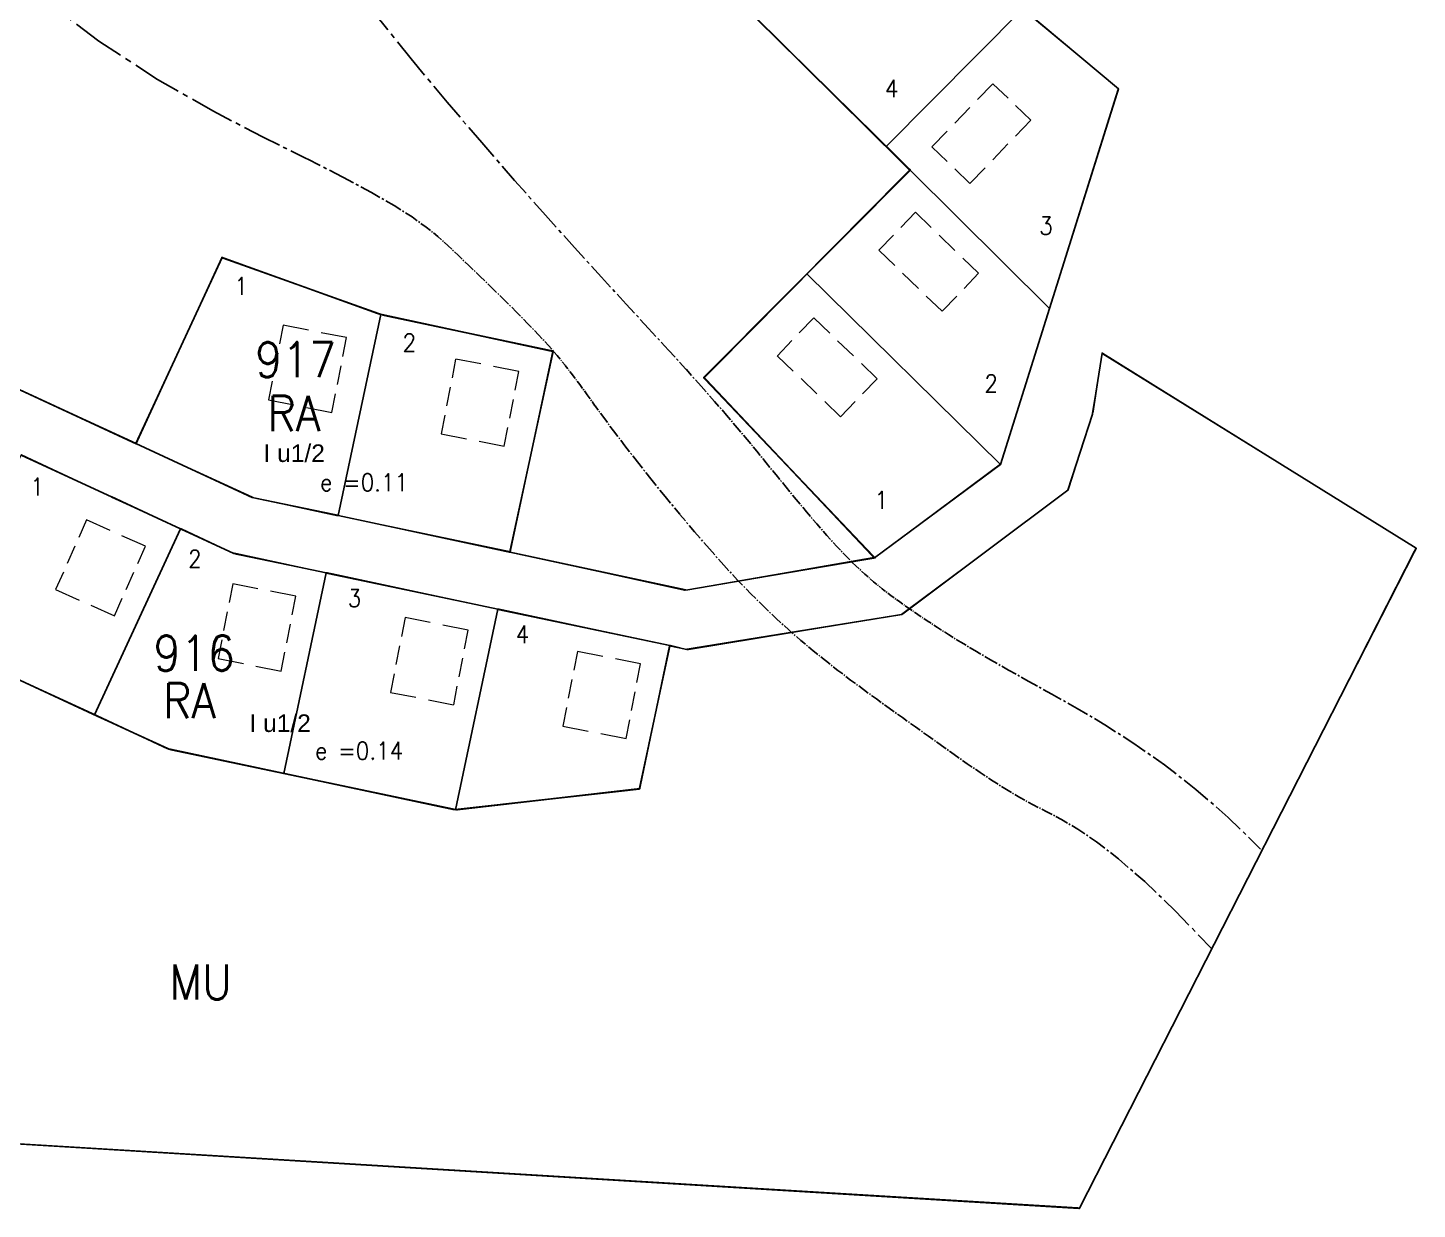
# Model space of a CAD drawing. Header units: metres. Extents: x 25522641 to 25524241, y 6685102 to 6686476.
# Drawn here: x 25523949.7 to 25524187, y 6685973.5 to 6686175.2 of the extents above; entities that cross this region are included whole.
import ezdxf
from ezdxf.enums import TextEntityAlignment as Align

# ---------------------------------------------------------------- set-up
doc = ezdxf.new("R2010")
doc.units = ezdxf.units.M
for name, pattern in [('CENTER', [11, 6.5, -1.5, 1.5, -1.5]), ('DASHED', [7.5, 5, -2.5]), ('DIVIDE2', [6.25, 2.5, -1.25, 0, -1.25, 0, -1.25])]:
    doc.linetypes.add(name, pattern=pattern)
for name, color, linetype in [('D-ALUE-K-TARKOITUS', 7, 'Continuous'), ('D-RAJA-ALUE-KORTTELI', 7, 'Continuous'), ('D-RAJA-K-MAARAYS-R-ALA', 7, 'Continuous'), ('D-RAJA-TONTTI', 7, 'Continuous'), ('D-TEKSTI-025', 7, 'Continuous'), ('D-TEKSTI-035', 7, 'Continuous'), ('D-VARITYS-ALUE_M', 7, 'Continuous'), ('D-VARITYS-ALUE_R', 7, 'Continuous')]:
    doc.layers.add(name, color=color, linetype=linetype)
doc.styles.add('ROMANS', font='ROMANS.shx', dxfattribs={"width": 0.9})
doc.styles.get("Standard").update_dxf_attribs({"font": 'arial.ttf'})

msp = doc.modelspace()

# ---------------------------------------------------------------- linework, layer by layer
at = {"layer": 'D-RAJA-ALUE-KORTTELI', "color": 7, "linetype": 'Continuous'}
for p, q in [((25524100.39, 6686150.91), (25524060.45, 6686190.33)), ((25524119.64, 6686178.43), (25524135.98, 6686164.78)), ((25524135.98, 6686164.78), (25524115.81, 6686100.65)), ((25524065.18, 6686115.47), (25524100.39, 6686150.91)), ((25523968.18, 6686104.21), (25523982.88, 6686135.97)), ((25523982.88, 6686135.97), (25524010, 6686126.25)), ((25524010, 6686126.25), (25524039.41, 6686119.97)), ((25523932.92, 6686120.5), (25523968.18, 6686104.21)), ((25524039.41, 6686119.97), (25524032.05, 6686085.7)), ((25524131.56, 6686109.25), (25524133.21, 6686119.63)), ((25524133.21, 6686119.63), (25524186.82, 6686086.35)), ((25524094.31, 6686084.72), (25524065.18, 6686115.47)), ((25524127.34, 6686096.23), (25524131.56, 6686109.25)), ((25523948.57, 6686102.26), (25523964, 6686095.12)), ((25523988.05, 6686095.02), (25523968.18, 6686104.21)), ((25524115.81, 6686100.65), (25524094.31, 6686084.72)), ((25523975.8, 6686089.67), (25523964, 6686095.12)), ((25524002.73, 6686091.92), (25523988.05, 6686095.02)), ((25524098.99, 6686075.05), (25524127.34, 6686096.23)), ((25524032.05, 6686085.7), (25524002.73, 6686091.92)), ((25523984.88, 6686085.47), (25523975.8, 6686089.67)), ((25524032.05, 6686085.7), (25524062.09, 6686079.19)), ((25524186.82, 6686086.35), (25524129.35, 6685973.65)), ((25524000.66, 6686082.14), (25523984.88, 6686085.47)), ((25524062.09, 6686079.19), (25524094.31, 6686084.72)), ((25524030, 6686075.93), (25524000.66, 6686082.14)), ((25524030, 6686075.93), (25524059.35, 6686069.72)), ((25524062.23, 6686069.05), (25524098.99, 6686075.05)), ((25523933.89, 6686070.49), (25523961.12, 6686057.9)), ((25524059.35, 6686069.72), (25524054.18, 6686045.26)), ((25524059.35, 6686069.72), (25524062.23, 6686069.05)), ((25523961.12, 6686057.9), (25523973.77, 6686052.05)), ((25523973.77, 6686052.05), (25524022.76, 6686041.69)), ((25524054.18, 6686045.26), (25524022.76, 6686041.69)), ((25524129.35, 6685973.65), (25523769.72, 6685995.45))]:
    msp.add_line(p, q, dxfattribs=at)
at = {"layer": 'D-RAJA-K-MAARAYS-R-ALA', "color": 2, "linetype": 'CENTER', "ltscale": 0.740093}
msp.add_line((25523951.52, 6686180.77), (25523961.83, 6686172.93), dxfattribs=at)
at = {"layer": 'D-RAJA-K-MAARAYS-R-ALA', "color": 2, "linetype": 'CENTER', "ltscale": 0.57796}
msp.add_line((25524015.19, 6686169.89), (25524008.84, 6686177.76), dxfattribs=at)
at = {"layer": 'D-RAJA-K-MAARAYS-R-ALA', "color": 2, "linetype": 'CENTER', "ltscale": 0.683744}
msp.add_line((25523961.83, 6686172.93), (25523971.86, 6686166.4), dxfattribs=at)
at = {"layer": 'D-RAJA-K-MAARAYS-R-ALA', "color": 2, "linetype": 'CENTER', "ltscale": 0.549096}
msp.add_line((25524021.34, 6686162.5), (25524015.19, 6686169.89), dxfattribs=at)
at = {"layer": 'D-RAJA-K-MAARAYS-R-ALA', "color": 2, "linetype": 'CENTER', "ltscale": 0.622496}
msp.add_line((25523971.86, 6686166.4), (25523981.32, 6686161), dxfattribs=at)
at = {"layer": 'D-RAJA-K-MAARAYS-R-ALA', "color": 2, "linetype": 'DASHED', "lineweight": 0, "ltscale": 0.75}
for p, q in [((25524114.53, 6686165.66), (25524104.12, 6686154.86)), ((25524110.61, 6686148.62), (25524121.01, 6686159.42)), ((25524112.1, 6686133.29), (25524101.3, 6686143.7)), ((25524095.06, 6686137.21), (25524105.86, 6686126.81)), ((25524094.77, 6686115.28), (25524083.96, 6686125.69)), ((25524077.72, 6686119.2), (25524088.52, 6686108.8))]:
    msp.add_line(p, q, dxfattribs=at)
at = {"layer": 'D-RAJA-K-MAARAYS-R-ALA', "color": 2, "linetype": 'DASHED', "lineweight": 0, "ltscale": 0.72}
for p, q in [((25524121.01, 6686159.42), (25524114.53, 6686165.66)), ((25524104.12, 6686154.86), (25524110.61, 6686148.62)), ((25524101.3, 6686143.7), (25524095.06, 6686137.21)), ((25524105.86, 6686126.81), (25524112.1, 6686133.29)), ((25524083.96, 6686125.69), (25524077.72, 6686119.2)), ((25524088.52, 6686108.8), (25524094.77, 6686115.28))]:
    msp.add_line(p, q, dxfattribs=at)
at = {"layer": 'D-RAJA-K-MAARAYS-R-ALA', "color": 2, "linetype": 'CENTER', "ltscale": 0.518738}
msp.add_line((25524027.23, 6686155.6), (25524021.34, 6686162.5), dxfattribs=at)
at = {"layer": 'D-RAJA-K-MAARAYS-R-ALA', "color": 2, "linetype": 'CENTER', "ltscale": 0.553929}
msp.add_line((25523981.32, 6686161), (25523989.92, 6686156.54), dxfattribs=at)
at = {"layer": 'D-RAJA-K-MAARAYS-R-ALA', "color": 2, "linetype": 'CENTER', "ltscale": 0.476326}
msp.add_line((25523989.92, 6686156.54), (25523997.39, 6686152.83), dxfattribs=at)
at = {"layer": 'D-RAJA-K-MAARAYS-R-ALA', "color": 2, "linetype": 'CENTER', "ltscale": 0.487609}
msp.add_line((25524032.83, 6686149.16), (25524027.23, 6686155.6), dxfattribs=at)
at = {"layer": 'D-RAJA-K-MAARAYS-R-ALA', "color": 2, "linetype": 'CENTER', "ltscale": 0.392636}
msp.add_line((25523997.39, 6686152.83), (25524003.52, 6686149.72), dxfattribs=at)
at = {"layer": 'D-RAJA-K-MAARAYS-R-ALA', "color": 2, "linetype": 'CENTER', "ltscale": 0.317803}
msp.add_line((25524003.52, 6686149.72), (25524008.41, 6686147.08), dxfattribs=at)
at = {"layer": 'D-RAJA-K-MAARAYS-R-ALA', "color": 2, "linetype": 'CENTER', "ltscale": 0.45588}
msp.add_line((25524038.12, 6686143.19), (25524032.83, 6686149.16), dxfattribs=at)
at = {"layer": 'D-RAJA-K-MAARAYS-R-ALA', "color": 2, "linetype": 'CENTER', "ltscale": 0.255634}
msp.add_line((25524008.41, 6686147.08), (25524012.29, 6686144.84), dxfattribs=at)
at = {"layer": 'D-RAJA-K-MAARAYS-R-ALA', "color": 2, "linetype": 'CENTER', "ltscale": 0.206215}
msp.add_line((25524012.29, 6686144.84), (25524015.33, 6686142.9), dxfattribs=at)
at = {"layer": 'D-RAJA-K-MAARAYS-R-ALA', "color": 2, "linetype": 'CENTER', "ltscale": 0.169616}
msp.add_line((25524015.33, 6686142.9), (25524017.74, 6686141.18), dxfattribs=at)
at = {"layer": 'D-RAJA-K-MAARAYS-R-ALA', "color": 2, "linetype": 'CENTER', "ltscale": 0.42353}
msp.add_line((25524043.08, 6686137.68), (25524038.12, 6686143.19), dxfattribs=at)
at = {"layer": 'D-RAJA-K-MAARAYS-R-ALA', "color": 2, "linetype": 'CENTER', "ltscale": 0.145808}
msp.add_line((25524017.74, 6686141.18), (25524019.73, 6686139.57), dxfattribs=at)
at = {"layer": 'D-RAJA-K-MAARAYS-R-ALA', "color": 2, "linetype": 'CENTER', "ltscale": 0.134551}
msp.add_line((25524019.73, 6686139.57), (25524021.48, 6686138), dxfattribs=at)
at = {"layer": 'D-RAJA-K-MAARAYS-R-ALA', "color": 2, "linetype": 'CENTER', "ltscale": 0.135431}
msp.add_line((25524021.48, 6686138), (25524023.19, 6686136.36), dxfattribs=at)
at = {"layer": 'D-RAJA-K-MAARAYS-R-ALA', "color": 2, "linetype": 'CENTER', "ltscale": 0.145632}
msp.add_line((25524023.19, 6686136.36), (25524025.03, 6686134.6), dxfattribs=at)
at = {"layer": 'D-RAJA-K-MAARAYS-R-ALA', "color": 2, "linetype": 'CENTER', "ltscale": 0.39054}
msp.add_line((25524047.68, 6686132.62), (25524043.08, 6686137.68), dxfattribs=at)
at = {"layer": 'D-RAJA-K-MAARAYS-R-ALA', "color": 2, "linetype": 'CENTER', "ltscale": 0.155062}
msp.add_line((25524025.03, 6686134.6), (25524026.99, 6686132.72), dxfattribs=at)
at = {"layer": 'D-RAJA-K-MAARAYS-R-ALA', "color": 2, "linetype": 'CENTER', "ltscale": 0.161215}
msp.add_line((25524026.99, 6686132.72), (25524029.02, 6686130.76), dxfattribs=at)
at = {"layer": 'D-RAJA-K-MAARAYS-R-ALA', "color": 2, "linetype": 'CENTER', "ltscale": 0.164093}
msp.add_line((25524029.02, 6686130.76), (25524031.07, 6686128.75), dxfattribs=at)
at = {"layer": 'D-RAJA-K-MAARAYS-R-ALA', "color": 2, "linetype": 'CENTER', "ltscale": 0.356894}
msp.add_line((25524051.91, 6686128.02), (25524047.68, 6686132.62), dxfattribs=at)
at = {"layer": 'D-RAJA-K-MAARAYS-R-ALA', "color": 2, "linetype": 'CENTER', "ltscale": 0.163703}
msp.add_line((25524031.07, 6686128.75), (25524033.11, 6686126.73), dxfattribs=at)
at = {"layer": 'D-RAJA-K-MAARAYS-R-ALA', "color": 2, "linetype": 'CENTER', "ltscale": 0.160057}
msp.add_line((25524033.11, 6686126.73), (25524035.07, 6686124.74), dxfattribs=at)
at = {"layer": 'D-RAJA-K-MAARAYS-R-ALA', "color": 2, "linetype": 'CENTER', "ltscale": 0.32258}
msp.add_line((25524055.73, 6686123.87), (25524051.91, 6686128.02), dxfattribs=at)
at = {"layer": 'D-RAJA-K-MAARAYS-R-ALA', "color": 2, "linetype": 'DASHED', "lineweight": 0, "ltscale": 0.65}
for p, q in [((25523993.34, 6686124.41), (25523990.84, 6686111.66)), ((25524001.64, 6686109.54), (25524004.14, 6686122.3)), ((25524022.78, 6686118.65), (25524020.29, 6686105.89)), ((25524031.08, 6686103.78), (25524033.58, 6686116.54)), ((25523959.74, 6686091.17), (25523954.46, 6686079.29)), ((25523964.52, 6686074.82), (25523969.79, 6686086.7)), ((25523984.7, 6686080.25), (25523982.2, 6686067.5)), ((25523992.99, 6686065.38), (25523995.49, 6686078.14)), ((25524014.14, 6686074.49), (25524011.64, 6686061.73)), ((25524022.44, 6686059.62), (25524024.93, 6686072.38)), ((25524043.58, 6686068.73), (25524041.08, 6686055.97)), ((25524051.88, 6686053.85), (25524054.37, 6686066.61))]:
    msp.add_line(p, q, dxfattribs=at)
at = {"layer": 'D-RAJA-K-MAARAYS-R-ALA', "color": 2, "linetype": 'DASHED', "lineweight": 0, "ltscale": 0.88}
for p, q in [((25524004.14, 6686122.3), (25523993.34, 6686124.41)), ((25524033.58, 6686116.54), (25524022.78, 6686118.65)), ((25523990.84, 6686111.66), (25524001.64, 6686109.54)), ((25524020.29, 6686105.89), (25524031.08, 6686103.78)), ((25523969.79, 6686086.7), (25523959.74, 6686091.17)), ((25523954.46, 6686079.29), (25523964.52, 6686074.82)), ((25523995.49, 6686078.14), (25523984.7, 6686080.25)), ((25524024.93, 6686072.38), (25524014.14, 6686074.49)), ((25523982.2, 6686067.5), (25523992.99, 6686065.38)), ((25524054.37, 6686066.61), (25524043.58, 6686068.73)), ((25524011.64, 6686061.73), (25524022.44, 6686059.62)), ((25524041.08, 6686055.97), (25524051.88, 6686053.85))]:
    msp.add_line(p, q, dxfattribs=at)
at = {"layer": 'D-RAJA-K-MAARAYS-R-ALA', "color": 2, "linetype": 'CENTER', "ltscale": 0.153173}
msp.add_line((25524035.07, 6686124.74), (25524036.93, 6686122.8), dxfattribs=at)
at = {"layer": 'D-RAJA-K-MAARAYS-R-ALA', "color": 2, "linetype": 'CENTER', "ltscale": 0.287592}
msp.add_line((25524059.14, 6686120.17), (25524055.73, 6686123.87), dxfattribs=at)
at = {"layer": 'D-RAJA-K-MAARAYS-R-ALA', "color": 2, "linetype": 'CENTER', "ltscale": 0.143078}
msp.add_line((25524036.93, 6686122.8), (25524038.62, 6686120.96), dxfattribs=at)
at = {"layer": 'D-RAJA-K-MAARAYS-R-ALA', "color": 2, "linetype": 'CENTER', "ltscale": 0.131092}
msp.add_line((25524038.62, 6686120.96), (25524040.12, 6686119.23), dxfattribs=at)
at = {"layer": 'D-RAJA-K-MAARAYS-R-ALA', "color": 2, "linetype": 'CENTER', "ltscale": 0.12232}
msp.add_line((25524040.12, 6686119.23), (25524041.48, 6686117.57), dxfattribs=at)
at = {"layer": 'D-RAJA-K-MAARAYS-R-ALA', "color": 2, "linetype": 'CENTER', "ltscale": 0.252903}
msp.add_line((25524062.12, 6686116.9), (25524059.14, 6686120.17), dxfattribs=at)
at = {"layer": 'D-RAJA-K-MAARAYS-R-ALA', "color": 2, "linetype": 'CENTER', "ltscale": 0.118001}
msp.add_line((25524041.48, 6686117.57), (25524042.75, 6686115.94), dxfattribs=at)
at = {"layer": 'D-RAJA-K-MAARAYS-R-ALA', "color": 2, "linetype": 'CENTER', "ltscale": 0.222386}
msp.add_line((25524064.72, 6686114), (25524062.12, 6686116.9), dxfattribs=at)
at = {"layer": 'D-RAJA-K-MAARAYS-R-ALA', "color": 2, "linetype": 'CENTER', "ltscale": 0.118083}
msp.add_line((25524042.75, 6686115.94), (25524043.98, 6686114.28), dxfattribs=at)
at = {"layer": 'D-RAJA-K-MAARAYS-R-ALA', "color": 2, "linetype": 'CENTER', "ltscale": 0.122517}
msp.add_line((25524043.98, 6686114.28), (25524045.24, 6686112.55), dxfattribs=at)
at = {"layer": 'D-RAJA-K-MAARAYS-R-ALA', "color": 2, "linetype": 'CENTER', "ltscale": 0.197009}
msp.add_line((25524067, 6686111.41), (25524064.72, 6686114), dxfattribs=at)
at = {"layer": 'D-RAJA-K-MAARAYS-R-ALA', "color": 2, "linetype": 'CENTER', "ltscale": 0.131268}
msp.add_line((25524045.24, 6686112.55), (25524046.58, 6686110.68), dxfattribs=at)
at = {"layer": 'D-RAJA-K-MAARAYS-R-ALA', "color": 2, "linetype": 'CENTER', "ltscale": 0.144326}
msp.add_line((25524046.58, 6686110.68), (25524048.07, 6686108.64), dxfattribs=at)
at = {"layer": 'D-RAJA-K-MAARAYS-R-ALA', "color": 2, "linetype": 'CENTER', "ltscale": 0.176772}
msp.add_line((25524069.03, 6686109.08), (25524067, 6686111.41), dxfattribs=at)
at = {"layer": 'D-RAJA-K-MAARAYS-R-ALA', "color": 2, "linetype": 'CENTER', "ltscale": 0.161702}
msp.add_line((25524048.07, 6686108.64), (25524049.76, 6686106.37), dxfattribs=at)
at = {"layer": 'D-RAJA-K-MAARAYS-R-ALA', "color": 2, "linetype": 'CENTER', "ltscale": 0.161673}
msp.add_line((25524070.86, 6686106.92), (25524069.03, 6686109.08), dxfattribs=at)
at = {"layer": 'D-RAJA-K-MAARAYS-R-ALA', "color": 2, "linetype": 'CENTER', "ltscale": 0.151708}
msp.add_line((25524072.56, 6686104.89), (25524070.86, 6686106.92), dxfattribs=at)
at = {"layer": 'D-RAJA-K-MAARAYS-R-ALA', "color": 2, "linetype": 'CENTER', "ltscale": 0.181958}
msp.add_line((25524049.76, 6686106.37), (25524051.69, 6686103.84), dxfattribs=at)
at = {"layer": 'D-RAJA-K-MAARAYS-R-ALA', "color": 2, "linetype": 'CENTER', "ltscale": 0.14687}
msp.add_line((25524074.2, 6686102.9), (25524072.56, 6686104.89), dxfattribs=at)
at = {"layer": 'D-RAJA-K-MAARAYS-R-ALA', "color": 2, "linetype": 'CENTER', "ltscale": 0.199274}
msp.add_line((25524051.69, 6686103.84), (25524053.83, 6686101.08), dxfattribs=at)
at = {"layer": 'D-RAJA-K-MAARAYS-R-ALA', "color": 2, "linetype": 'CENTER', "ltscale": 0.147152}
msp.add_line((25524075.83, 6686100.91), (25524074.2, 6686102.9), dxfattribs=at)
at = {"layer": 'D-RAJA-K-MAARAYS-R-ALA', "color": 2, "linetype": 'CENTER', "ltscale": 0.212193}
msp.add_line((25524053.83, 6686101.08), (25524056.13, 6686098.17), dxfattribs=at)
at = {"layer": 'D-RAJA-K-MAARAYS-R-ALA', "color": 2, "linetype": 'CENTER', "ltscale": 0.151382}
msp.add_line((25524077.5, 6686098.86), (25524075.83, 6686100.91), dxfattribs=at)
at = {"layer": 'D-RAJA-K-MAARAYS-R-ALA', "color": 2, "linetype": 'CENTER', "ltscale": 0.220715}
msp.add_line((25524056.13, 6686098.17), (25524058.56, 6686095.17), dxfattribs=at)
at = {"layer": 'D-RAJA-K-MAARAYS-R-ALA', "color": 2, "linetype": 'CENTER', "ltscale": 0.154884}
msp.add_line((25524079.22, 6686096.76), (25524077.5, 6686098.86), dxfattribs=at)
at = {"layer": 'D-RAJA-K-MAARAYS-R-ALA', "color": 2, "linetype": 'CENTER', "ltscale": 0.224842}
msp.add_line((25524058.56, 6686095.17), (25524061.07, 6686092.13), dxfattribs=at)
at = {"layer": 'D-RAJA-K-MAARAYS-R-ALA', "color": 2, "linetype": 'CENTER', "ltscale": 0.156493}
msp.add_line((25524080.96, 6686094.64), (25524079.22, 6686096.76), dxfattribs=at)
at = {"layer": 'D-RAJA-K-MAARAYS-R-ALA', "color": 2, "linetype": 'CENTER', "ltscale": 0.156214}
msp.add_line((25524082.71, 6686092.55), (25524080.96, 6686094.64), dxfattribs=at)
at = {"layer": 'D-RAJA-K-MAARAYS-R-ALA', "color": 2, "linetype": 'CENTER', "ltscale": 0.224581}
msp.add_line((25524061.07, 6686092.13), (25524063.6, 6686089.13), dxfattribs=at)
at = {"layer": 'D-RAJA-K-MAARAYS-R-ALA', "color": 2, "linetype": 'CENTER', "ltscale": 0.154057}
msp.add_line((25524084.46, 6686090.5), (25524082.71, 6686092.55), dxfattribs=at)
at = {"layer": 'D-RAJA-K-MAARAYS-R-ALA', "color": 2, "linetype": 'CENTER', "ltscale": 0.150034}
msp.add_line((25524086.19, 6686088.52), (25524084.46, 6686090.5), dxfattribs=at)
at = {"layer": 'D-RAJA-K-MAARAYS-R-ALA', "color": 2, "linetype": 'CENTER', "ltscale": 0.219941}
msp.add_line((25524063.6, 6686089.13), (25524066.12, 6686086.22), dxfattribs=at)
at = {"layer": 'D-RAJA-K-MAARAYS-R-ALA', "color": 2, "linetype": 'CENTER', "ltscale": 0.14417}
msp.add_line((25524087.89, 6686086.65), (25524086.19, 6686088.52), dxfattribs=at)
at = {"layer": 'D-RAJA-K-MAARAYS-R-ALA', "color": 2, "linetype": 'CENTER', "ltscale": 0.210938}
msp.add_line((25524066.12, 6686086.22), (25524068.58, 6686083.46), dxfattribs=at)
at = {"layer": 'D-RAJA-K-MAARAYS-R-ALA', "color": 2, "linetype": 'CENTER', "ltscale": 0.136496}
msp.add_line((25524089.53, 6686084.92), (25524087.89, 6686086.65), dxfattribs=at)
at = {"layer": 'D-RAJA-K-MAARAYS-R-ALA', "color": 2, "linetype": 'CENTER', "ltscale": 0.198608}
msp.add_line((25524068.58, 6686083.46), (25524070.94, 6686080.91), dxfattribs=at)
at = {"layer": 'D-RAJA-K-MAARAYS-R-ALA', "color": 2, "linetype": 'CENTER', "ltscale": 0.127636}
msp.add_line((25524091.12, 6686083.35), (25524089.53, 6686084.92), dxfattribs=at)
at = {"layer": 'D-RAJA-K-MAARAYS-R-ALA', "color": 2, "linetype": 'CENTER', "ltscale": 0.11991}
msp.add_line((25524092.66, 6686081.92), (25524091.12, 6686083.35), dxfattribs=at)
at = {"layer": 'D-RAJA-K-MAARAYS-R-ALA', "color": 2, "linetype": 'CENTER', "ltscale": 0.187029}
msp.add_line((25524070.94, 6686080.91), (25524073.21, 6686078.56), dxfattribs=at)
at = {"layer": 'D-RAJA-K-MAARAYS-R-ALA', "color": 2, "linetype": 'CENTER', "ltscale": 0.113879}
msp.add_line((25524094.16, 6686080.62), (25524092.66, 6686081.92), dxfattribs=at)
at = {"layer": 'D-RAJA-K-MAARAYS-R-ALA', "color": 2, "linetype": 'CENTER', "ltscale": 0.177218}
msp.add_line((25524073.21, 6686078.56), (25524075.41, 6686076.37), dxfattribs=at)
at = {"layer": 'D-RAJA-K-MAARAYS-R-ALA', "color": 2, "linetype": 'CENTER', "ltscale": 0.109521}
msp.add_line((25524095.65, 6686079.4), (25524094.16, 6686080.62), dxfattribs=at)
at = {"layer": 'D-RAJA-K-MAARAYS-R-ALA', "color": 2, "linetype": 'CENTER', "ltscale": 0.106802}
msp.add_line((25524097.13, 6686078.26), (25524095.65, 6686079.4), dxfattribs=at)
at = {"layer": 'D-RAJA-K-MAARAYS-R-ALA', "color": 2, "linetype": 'CENTER', "ltscale": 0.169172}
msp.add_line((25524075.41, 6686076.37), (25524077.55, 6686074.33), dxfattribs=at)
at = {"layer": 'D-RAJA-K-MAARAYS-R-ALA', "color": 2, "linetype": 'CENTER', "ltscale": 0.105685}
msp.add_line((25524098.62, 6686077.17), (25524097.13, 6686078.26), dxfattribs=at)
at = {"layer": 'D-RAJA-K-MAARAYS-R-ALA', "color": 2, "linetype": 'CENTER', "ltscale": 0.10613}
msp.add_line((25524100.14, 6686076.11), (25524098.62, 6686077.17), dxfattribs=at)
at = {"layer": 'D-RAJA-K-MAARAYS-R-ALA', "color": 2, "linetype": 'CENTER', "ltscale": 0.108102}
msp.add_line((25524101.71, 6686075.04), (25524100.14, 6686076.11), dxfattribs=at)
at = {"layer": 'D-RAJA-K-MAARAYS-R-ALA', "color": 2, "linetype": 'CENTER', "ltscale": 0.162886}
msp.add_line((25524077.55, 6686074.33), (25524079.66, 6686072.41), dxfattribs=at)
at = {"layer": 'D-RAJA-K-MAARAYS-R-ALA', "color": 2, "linetype": 'CENTER', "ltscale": 0.111867}
msp.add_line((25524103.33, 6686073.95), (25524101.71, 6686075.04), dxfattribs=at)
at = {"layer": 'D-RAJA-K-MAARAYS-R-ALA', "color": 2, "linetype": 'CENTER', "ltscale": 0.118585}
msp.add_line((25524105.07, 6686072.81), (25524103.33, 6686073.95), dxfattribs=at)
at = {"layer": 'D-RAJA-K-MAARAYS-R-ALA', "color": 2, "linetype": 'CENTER', "ltscale": 0.158347}
msp.add_line((25524079.66, 6686072.41), (25524081.75, 6686070.59), dxfattribs=at)
at = {"layer": 'D-RAJA-K-MAARAYS-R-ALA', "color": 2, "linetype": 'CENTER', "ltscale": 0.128557}
msp.add_line((25524106.97, 6686071.6), (25524105.07, 6686072.81), dxfattribs=at)
at = {"layer": 'D-RAJA-K-MAARAYS-R-ALA', "color": 2, "linetype": 'CENTER', "ltscale": 0.141796}
msp.add_line((25524109.07, 6686070.3), (25524106.97, 6686071.6), dxfattribs=at)
at = {"layer": 'D-RAJA-K-MAARAYS-R-ALA', "color": 2, "linetype": 'CENTER', "ltscale": 0.15554}
msp.add_line((25524081.75, 6686070.59), (25524083.84, 6686068.84), dxfattribs=at)
at = {"layer": 'D-RAJA-K-MAARAYS-R-ALA', "color": 2, "linetype": 'CENTER', "ltscale": 0.158308}
msp.add_line((25524111.45, 6686068.87), (25524109.07, 6686070.3), dxfattribs=at)
at = {"layer": 'D-RAJA-K-MAARAYS-R-ALA', "color": 2, "linetype": 'CENTER', "ltscale": 0.154444}
msp.add_line((25524083.84, 6686068.84), (25524085.94, 6686067.15), dxfattribs=at)
at = {"layer": 'D-RAJA-K-MAARAYS-R-ALA', "color": 2, "linetype": 'CENTER', "ltscale": 0.154745}
msp.add_line((25524085.94, 6686067.15), (25524088.08, 6686065.48), dxfattribs=at)
at = {"layer": 'D-RAJA-K-MAARAYS-R-ALA', "color": 2, "linetype": 'CENTER', "ltscale": 0.1781}
msp.add_line((25524114.14, 6686067.29), (25524111.45, 6686068.87), dxfattribs=at)
at = {"layer": 'D-RAJA-K-MAARAYS-R-ALA', "color": 2, "linetype": 'CENTER', "ltscale": 0.201173}
msp.add_line((25524117.2, 6686065.55), (25524114.14, 6686067.29), dxfattribs=at)
at = {"layer": 'D-RAJA-K-MAARAYS-R-ALA', "color": 2, "linetype": 'CENTER', "ltscale": 0.155255}
msp.add_line((25524088.08, 6686065.48), (25524090.24, 6686063.84), dxfattribs=at)
at = {"layer": 'D-RAJA-K-MAARAYS-R-ALA', "color": 2, "linetype": 'CENTER', "ltscale": 0.227529}
msp.add_line((25524120.67, 6686063.61), (25524117.2, 6686065.55), dxfattribs=at)
at = {"layer": 'D-RAJA-K-MAARAYS-R-ALA', "color": 2, "linetype": 'CENTER', "ltscale": 0.155667}
msp.add_line((25524090.24, 6686063.84), (25524092.43, 6686062.22), dxfattribs=at)
at = {"layer": 'D-RAJA-K-MAARAYS-R-ALA', "color": 2, "linetype": 'CENTER', "ltscale": 0.155969}
msp.add_line((25524092.43, 6686062.22), (25524094.64, 6686060.61), dxfattribs=at)
at = {"layer": 'D-RAJA-K-MAARAYS-R-ALA', "color": 2, "linetype": 'CENTER', "ltscale": 0.256404}
msp.add_line((25524124.6, 6686061.44), (25524120.67, 6686063.61), dxfattribs=at)
at = {"layer": 'D-RAJA-K-MAARAYS-R-ALA', "color": 2, "linetype": 'CENTER', "ltscale": 0.156152}
msp.add_line((25524094.64, 6686060.61), (25524096.85, 6686059.01), dxfattribs=at)
at = {"layer": 'D-RAJA-K-MAARAYS-R-ALA', "color": 2, "linetype": 'CENTER', "ltscale": 0.284754}
msp.add_line((25524128.94, 6686059), (25524124.6, 6686061.44), dxfattribs=at)
at = {"layer": 'D-RAJA-K-MAARAYS-R-ALA', "color": 2, "linetype": 'CENTER', "ltscale": 0.156209}
msp.add_line((25524096.85, 6686059.01), (25524099.08, 6686057.43), dxfattribs=at)
at = {"layer": 'D-RAJA-K-MAARAYS-R-ALA', "color": 2, "linetype": 'CENTER', "ltscale": 0.156138}
msp.add_line((25524099.08, 6686057.43), (25524101.31, 6686055.84), dxfattribs=at)
at = {"layer": 'D-RAJA-K-MAARAYS-R-ALA', "color": 2, "linetype": 'CENTER', "ltscale": 0.31194}
msp.add_line((25524133.64, 6686056.21), (25524128.94, 6686059), dxfattribs=at)
at = {"layer": 'D-RAJA-K-MAARAYS-R-ALA', "color": 2, "linetype": 'CENTER', "ltscale": 0.155934}
msp.add_line((25524101.31, 6686055.84), (25524103.53, 6686054.26), dxfattribs=at)
at = {"layer": 'D-RAJA-K-MAARAYS-R-ALA', "color": 2, "linetype": 'CENTER', "ltscale": 0.338246}
msp.add_line((25524138.62, 6686053.01), (25524133.64, 6686056.21), dxfattribs=at)
at = {"layer": 'D-RAJA-K-MAARAYS-R-ALA', "color": 2, "linetype": 'CENTER', "ltscale": 0.155592}
msp.add_line((25524103.53, 6686054.26), (25524105.74, 6686052.68), dxfattribs=at)
at = {"layer": 'D-RAJA-K-MAARAYS-R-ALA', "color": 2, "linetype": 'CENTER', "ltscale": 0.155079}
msp.add_line((25524105.74, 6686052.68), (25524107.95, 6686051.1), dxfattribs=at)
at = {"layer": 'D-RAJA-K-MAARAYS-R-ALA', "color": 2, "linetype": 'CENTER', "ltscale": 0.36406}
msp.add_line((25524143.84, 6686049.36), (25524138.62, 6686053.01), dxfattribs=at)
at = {"layer": 'D-RAJA-K-MAARAYS-R-ALA', "color": 2, "linetype": 'CENTER', "ltscale": 0.154391}
msp.add_line((25524107.95, 6686051.1), (25524110.17, 6686049.55), dxfattribs=at)
at = {"layer": 'D-RAJA-K-MAARAYS-R-ALA', "color": 2, "linetype": 'CENTER', "ltscale": 0.153543}
msp.add_line((25524110.17, 6686049.55), (25524112.38, 6686048.03), dxfattribs=at)
at = {"layer": 'D-RAJA-K-MAARAYS-R-ALA', "color": 2, "linetype": 'CENTER', "ltscale": 0.152561}
msp.add_line((25524112.38, 6686048.03), (25524114.61, 6686046.56), dxfattribs=at)
at = {"layer": 'D-RAJA-K-MAARAYS-R-ALA', "color": 2, "linetype": 'CENTER', "ltscale": 0.389854}
msp.add_line((25524149.22, 6686045.17), (25524143.84, 6686049.36), dxfattribs=at)
at = {"layer": 'D-RAJA-K-MAARAYS-R-ALA', "color": 2, "linetype": 'CENTER', "ltscale": 0.151483}
msp.add_line((25524114.61, 6686046.56), (25524116.85, 6686045.14), dxfattribs=at)
at = {"layer": 'D-RAJA-K-MAARAYS-R-ALA', "color": 2, "linetype": 'CENTER', "ltscale": 0.150359}
msp.add_line((25524116.85, 6686045.14), (25524119.12, 6686043.8), dxfattribs=at)
at = {"layer": 'D-RAJA-K-MAARAYS-R-ALA', "color": 2, "linetype": 'CENTER', "ltscale": 0.416155}
msp.add_line((25524154.72, 6686040.39), (25524149.22, 6686045.17), dxfattribs=at)
at = {"layer": 'D-RAJA-K-MAARAYS-R-ALA', "color": 2, "linetype": 'CENTER', "ltscale": 0.149253}
msp.add_line((25524119.12, 6686043.8), (25524121.4, 6686042.54), dxfattribs=at)
at = {"layer": 'D-RAJA-K-MAARAYS-R-ALA', "color": 2, "linetype": 'CENTER', "ltscale": 0.150264}
msp.add_line((25524121.4, 6686042.54), (25524123.74, 6686041.34), dxfattribs=at)
at = {"layer": 'D-RAJA-K-MAARAYS-R-ALA', "color": 2, "linetype": 'CENTER', "ltscale": 0.161424}
msp.add_line((25524123.74, 6686041.34), (25524126.24, 6686040.03), dxfattribs=at)
at = {"layer": 'D-RAJA-K-MAARAYS-R-ALA', "color": 2, "linetype": 'CENTER', "ltscale": 0.184979}
msp.add_line((25524126.24, 6686040.03), (25524129.03, 6686038.39), dxfattribs=at)
at = {"layer": 'D-RAJA-K-MAARAYS-R-ALA', "color": 2, "linetype": 'CENTER', "ltscale": 0.221668}
msp.add_line((25524129.03, 6686038.39), (25524132.25, 6686036.21), dxfattribs=at)
at = {"layer": 'D-RAJA-K-MAARAYS-R-ALA', "color": 2, "linetype": 'CENTER', "ltscale": 0.443525}
msp.add_line((25524160.27, 6686034.97), (25524154.72, 6686040.39), dxfattribs=at)
at = {"layer": 'D-RAJA-K-MAARAYS-R-ALA', "color": 2, "linetype": 'CENTER', "ltscale": 0.272203}
msp.add_line((25524132.25, 6686036.21), (25524136.01, 6686033.29), dxfattribs=at)
at = {"layer": 'D-RAJA-K-MAARAYS-R-ALA', "color": 2, "linetype": 'CENTER', "ltscale": 0.336998}
msp.add_line((25524136.01, 6686033.29), (25524140.46, 6686029.42), dxfattribs=at)
at = {"layer": 'D-RAJA-K-MAARAYS-R-ALA', "color": 2, "linetype": 'CENTER', "ltscale": 0.416209}
msp.add_line((25524140.46, 6686029.42), (25524145.72, 6686024.38), dxfattribs=at)
at = {"layer": 'D-RAJA-K-MAARAYS-R-ALA', "color": 2, "linetype": 'CENTER', "ltscale": 0.509858}
msp.add_line((25524145.72, 6686024.38), (25524151.92, 6686017.96), dxfattribs=at)
at = {"layer": 'D-RAJA-TONTTI', "color": 2, "linetype": 'Continuous'}
for p, q in [((25524096.33, 6686154.92), (25524119.64, 6686178.43)), ((25524100.39, 6686150.91), (25524124.19, 6686127.29)), ((25524082.77, 6686133.18), (25524115.81, 6686100.65)), ((25524010, 6686126.25), (25524002.73, 6686091.92)), ((25523975.8, 6686089.67), (25523961.12, 6686057.9)), ((25524000.66, 6686082.14), (25523993.41, 6686047.9)), ((25524030, 6686075.93), (25524022.76, 6686041.69))]:
    msp.add_line(p, q, dxfattribs=at)
at = {"layer": 'D-VARITYS-ALUE_M', "color": 74, "linetype": 'DIVIDE2', "ltscale": 0.67}
msp.add_lwpolyline([(25523891.4, 6686178.82, 0.2, 0.333, 0), (25523919.62, 6686168.07, 0.2, 0.333, 0), (25523946.03, 6686152.78, 0.2, 0.333, 0), (25523932.92, 6686120.5, 0.2, 0.333, 0), (25523968.18, 6686104.21, 0.2, 0.333, 0), (25523982.88, 6686135.97, 0.2, 0.333, 0), (25524010, 6686126.25, 0.2, 0.333, 0), (25524039.41, 6686119.97, 0.2, 0.333, 0), (25524032.05, 6686085.7, 0.2, 0.333, 0), (25524062.09, 6686079.19, 0.2, 0.333, 0), (25524094.31, 6686084.72, 0.2, 0.333, 0), (25524065.18, 6686115.47, 0.2, 0.333, 0), (25524100.39, 6686150.91, 0.2, 0.333, 0), (25524060.45, 6686190.33, 0.2, 0.333, 0)], format="xyseb", dxfattribs=at)
at = {"layer": 'D-VARITYS-ALUE_M', "color": 74, "linetype": 'DIVIDE2', "ltscale": 0.69}
for points in [[(25523891.4, 6686178.82, 0.2, 0.333, 0), (25523919.62, 6686168.07, 0.2, 0.333, 0), (25523946.03, 6686152.78, 0.2, 0.333, 0), (25523932.92, 6686120.5, 0.2, 0.333, 0), (25523968.18, 6686104.21, 0.2, 0.333, 0), (25523982.88, 6686135.97, 0.2, 0.333, 0), (25524010, 6686126.25, 0.2, 0.333, 0), (25524039.41, 6686119.97, 0.2, 0.333, 0), (25524032.05, 6686085.7, 0.2, 0.333, 0), (25524062.09, 6686079.19, 0.2, 0.333, 0), (25524094.31, 6686084.72, 0.2, 0.333, 0), (25524065.18, 6686115.47, 0.2, 0.333, 0), (25524100.39, 6686150.91, 0.2, 0.333, 0), (25524060.45, 6686190.33, 0.2, 0.333, 0)], [(25523769.72, 6685995.45, 0.2, 0.333, 0), (25524129.35, 6685973.65, 0.2, 0.333, 0), (25524186.82, 6686086.35, 0.2, 0.333, 0), (25524186.82, 6686086.35, 0.2, 0.333, 0), (25524133.21, 6686119.63, 0.2, 0.333, 0), (25524131.56, 6686109.25, 0.2, 0.333, 0), (25524127.34, 6686096.23, 0.2, 0.333, 0), (25524098.99, 6686075.05, 0.2, 0.333, 0), (25524062.23, 6686069.05, 0.2, 0.333, 0), (25524059.35, 6686069.72, 0.2, 0.333, 0), (25524054.18, 6686045.26, 0.2, 0.333, 0), (25524022.76, 6686041.69, 0.2, 0.333, 0), (25523973.77, 6686052.05, 0.2, 0.333, 0), (25523961.12, 6686057.9, 0.2, 0.333, 0), (25523933.89, 6686070.49, 0.2, 0.333, 0)]]:
    msp.add_lwpolyline(points, format="xyseb", dxfattribs=at)
at = {"layer": 'D-VARITYS-ALUE_R', "color": 42, "linetype": 'DIVIDE2', "ltscale": 1.13}
msp.add_lwpolyline([(25524083.43, 6686214.33, 0.2, 0.333, 0), (25524043.06, 6686247.69, 0.2, 0.333, 0), (25524040.06, 6686243.67, 0.2, 0.333, 0), (25524023.36, 6686221.15, 0.2, 0.333, 0), (25524060.45, 6686190.33, 0.2, 0.333, 0), (25524100.39, 6686150.91, 0.2, 0.333, 0), (25524065.18, 6686115.47, 0.2, 0.333, 0), (25524094.31, 6686084.72, 0.2, 0.333, 0), (25524115.81, 6686100.65, 0.2, 0.333, 0), (25524135.98, 6686164.78, 0.2, 0.333, 0), (25524119.64, 6686178.43, 0.2, 0.333, 0), (25524083.43, 6686214.33, 0.2, 0.333, 0)], format="xyseb", close=True, dxfattribs=at)
at = {"layer": 'D-VARITYS-ALUE_R', "color": 42, "linetype": 'DIVIDE2', "ltscale": 0.75}
msp.add_lwpolyline([(25524039.41, 6686119.97, 0.2, 0.333, 0), (25524010, 6686126.25, 0.2, 0.333, 0), (25523982.88, 6686135.97, 0.2, 0.333, 0), (25523968.18, 6686104.21, 0.2, 0.333, 0), (25523988.05, 6686095.02, 0.2, 0.333, 0), (25524002.73, 6686091.92, 0.2, 0.333, 0), (25524032.05, 6686085.7, 0.2, 0.333, 0), (25524039.41, 6686119.97, 0.2, 0.333, 0)], format="xyseb", close=True, dxfattribs=at)
at = {"layer": 'D-VARITYS-ALUE_R', "color": 42, "linetype": 'DIVIDE2', "ltscale": 0.97}
msp.add_lwpolyline([(25524059.35, 6686069.72, 0.2, 0.333, 0), (25524030, 6686075.93, 0.2, 0.333, 0), (25524000.66, 6686082.14, 0.2, 0.333, 0), (25523984.88, 6686085.47, 0.2, 0.333, 0), (25523975.8, 6686089.67, 0.2, 0.333, 0), (25523964, 6686095.12, 0.2, 0.333, 0), (25523948.57, 6686102.26, 0.2, 0.333, 0), (25523933.89, 6686070.49, 0.2, 0.333, 0), (25523961.12, 6686057.9, 0.2, 0.333, 0), (25523973.77, 6686052.05, 0.2, 0.333, 0), (25524022.76, 6686041.69, 0.2, 0.333, 0), (25524054.18, 6686045.26, 0.2, 0.333, 0), (25524059.35, 6686069.72, 0.2, 0.333, 0)], format="xyseb", close=True, dxfattribs=at)

# ---------------------------------------------------------------- texts
at = {"layer": 'D-ALUE-K-TARKOITUS', "color": 7, "linetype": 'Continuous', "style": 'ROMANS', "width": 0.9}
for s, p in [('RA', (25523995.16, 6686109.36)), ('RA', (25523977.32, 6686060.3)), ('MU', (25523979.24, 6686012.28))]:
    msp.add_text(s, height=6, dxfattribs=at).set_placement(p, align=Align.MIDDLE)
at = {"layer": 'D-TEKSTI-025', "color": 2, "linetype": 'Continuous', "style": 'ROMANS', "width": 0.9}
for s, p in [('4', (25524096.09, 6686163.34)), ('3', (25524122.45, 6686139.91)), ('1', (25523985, 6686129.6)), ('2', (25524013.71, 6686119.93)), ('2', (25524113.08, 6686112.97)), ('1', (25523950.14, 6686095.34)), ('e =0.11', (25523999.62, 6686096.09)), ('1', (25524094.33, 6686093.06)), ('2', (25523977.09, 6686083.04)), ('3', (25524004.33, 6686076.31)), ('4', (25524033.04, 6686070.16)), ('e =0.14', (25523998.78, 6686050.27))]:
    msp.add_text(s, height=3, dxfattribs=at).set_placement(p)
at = {"layer": 'D-TEKSTI-025', "color": 2, "linetype": 'Continuous'}
for p in [(25523989.96, 6686101.07), (25523987.56, 6686054.97)]:
    msp.add_text('I u1/2', height=3, dxfattribs=at).set_placement(p)
at = {"layer": 'D-TEKSTI-035', "color": 7, "linetype": 'Continuous', "style": 'ROMANS', "width": 0.9}
for s, p in [('917', (25523995.46, 6686118.53)), ('916', (25523978.11, 6686068.42))]:
    msp.add_text(s, height=6, dxfattribs=at).set_placement(p, align=Align.MIDDLE)

doc.saveas('drawing.dxf')
